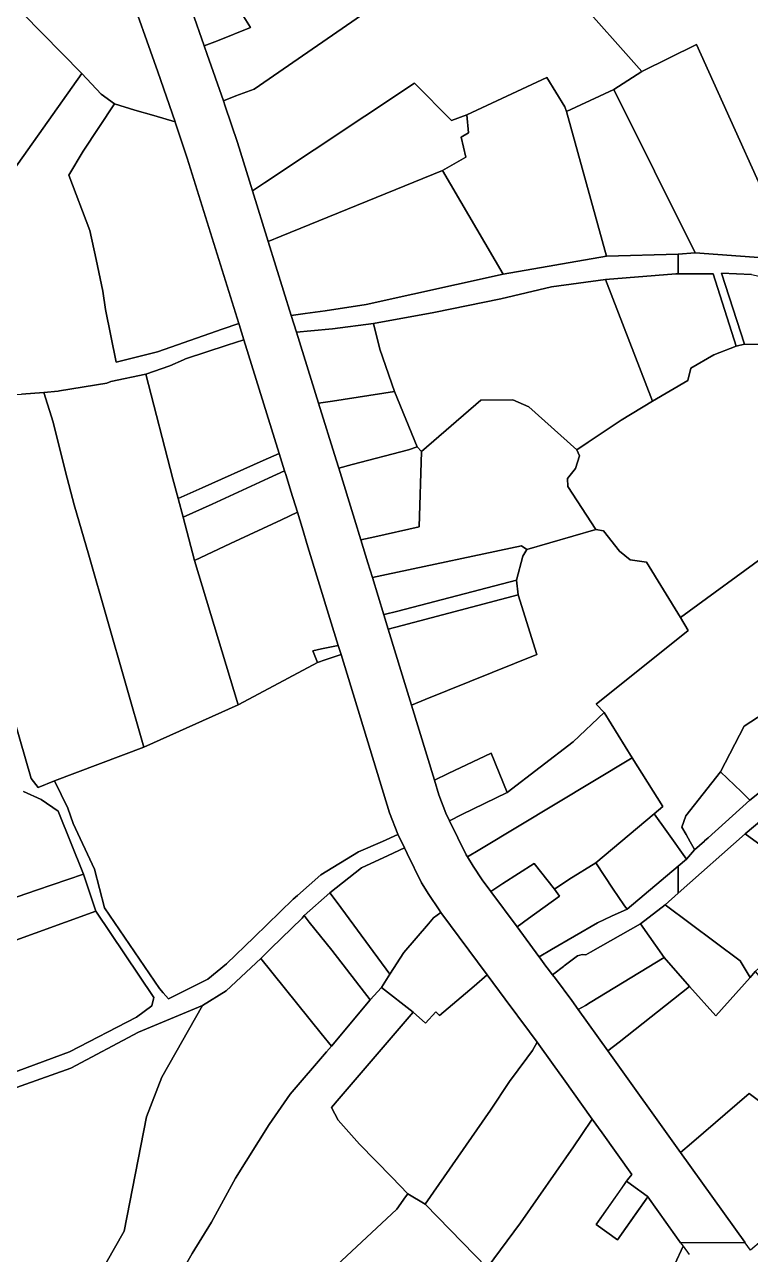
# Model space of a CAD drawing. Extents: x 542555 to 550520, y 1840485 to 1846995.
# Drawn here: x 548751 to 549027.5, y 1842995.5 to 1843463.8 of the extents above; entities that cross this region are included whole.
import ezdxf

# ---------------------------------------------------------------- set-up
doc = ezdxf.new("R2010")
doc.units = 0
doc.layers.add('Level 30', color=7, linetype='Continuous')

msp = doc.modelspace()

# ---------------------------------------------------------------- linework, layer by layer
at = {"layer": 'Level 30'}
for points in [[(548772.78, 1843445.16), (548737.38, 1843395.22), (548706.59, 1843418.56), (548685.94, 1843435.1), (548655.99, 1843462.95), (548652.8, 1843466.32), (548654.77, 1843469.76), (548674.84, 1843493.25), (548678.56, 1843498.52), (548680.99, 1843504.84), (548683.42, 1843507.42), (548685.89, 1843509.03), (548690.14, 1843506.11), (548700.03, 1843501.49), (548707.24, 1843499.87), (548716.82, 1843497.8), (548728.24, 1843491.76), (548742.67, 1843476.77), (548748.47, 1843470.14), (548750.27, 1843468.11)], [(548793.04, 1843431.22), (548785.28, 1843433.66), (548780.13, 1843437.27), (548772.78, 1843445.16), (548750.27, 1843468.11), (548750.82, 1843472.08), (548746.75, 1843479.64), (548757.83, 1843488.41), (548766.61, 1843494.7), (548775.54, 1843501.1), (548775.57, 1843501.12), (548780.85, 1843504.9), (548780.88, 1843504.92), (548785.07, 1843493), (548789.99, 1843479.14), (548801.71, 1843445.75), (548808.36, 1843426.8), (548800.29, 1843429.13)], [(549049.56, 1843461.75), (549036.75, 1843456.35), (549078.7, 1843368.07), (549069.89, 1843368.76), (549060.5, 1843369.45), (549044.59, 1843372.72), (549006.95, 1843456.22), (548986.17, 1843445.98), (548960.54, 1843474.78), (548964.62, 1843476.83), (548981.31, 1843480.22), (548979.2, 1843488.51), (549012.89, 1843496.32), (549027.71, 1843478.13), (549040.21, 1843468.74), (549047, 1843464.92)], [(548960.54, 1843474.78), (548986.17, 1843445.98), (548975.41, 1843439.1), (548957.43, 1843430.71), (548956.81, 1843432.44), (548949.97, 1843443.68), (548919.47, 1843429.36), (548913.67, 1843427.24), (548899.52, 1843441.53), (548842.42, 1843403.55), (548837.81, 1843400.48), (548832.07, 1843418.91), (548827.47, 1843432.76), (548826.75, 1843434.81), (548831.52, 1843436.61), (548838.42, 1843439.21), (548914.56, 1843491.72), (548915.11, 1843483.07), (548940.43, 1843472.86), (548947.49, 1843471.65)], [(548824.44, 1843457.63), (548819.44, 1843455.65), (548814.71, 1843469.13), (548819.99, 1843470.8), (548830.11, 1843474.01), (548837.08, 1843462.64)], [(548986.17, 1843445.98), (549006.95, 1843456.22), (549044.59, 1843372.72), (549032.29, 1843374.98), (549006.48, 1843376.83), (548975.41, 1843439.1)], [(548957.43, 1843430.71), (548972.6, 1843375.59), (548933.3, 1843368.77), (548910.24, 1843408.18), (548919.13, 1843413.27), (548917.28, 1843420.94), (548920.08, 1843422.51), (548919.47, 1843429.36), (548949.97, 1843443.68), (548956.81, 1843432.44)], [(548919.13, 1843413.27), (548910.24, 1843408.18), (548848.75, 1843383.24), (548843.8, 1843381.24), (548837.81, 1843400.48), (548842.42, 1843403.55), (548899.52, 1843441.53), (548913.67, 1843427.24), (548919.47, 1843429.36), (548920.08, 1843422.51), (548917.28, 1843420.94)], [(548975.41, 1843439.1), (549006.48, 1843376.83), (549000, 1843376.4), (548972.6, 1843375.59), (548957.43, 1843430.71)], [(548821.56, 1843346.12), (548801.58, 1843339.18), (548785.85, 1843335.21), (548781.8, 1843355.28), (548780.75, 1843362.32), (548778.32, 1843374.32), (548775.83, 1843385.38), (548767.83, 1843406.42), (548773.33, 1843415.64), (548785.28, 1843433.66), (548793.04, 1843431.22), (548800.29, 1843429.13), (548808.36, 1843426.8), (548808.54, 1843426.3), (548812.97, 1843412.97), (548832.6, 1843349.96), (548826.28, 1843347.76)], [(548910.24, 1843408.18), (548933.3, 1843368.77), (548881.08, 1843357.26), (548865.49, 1843354.76), (548857.93, 1843353.75), (548852.59, 1843353.04), (548843.8, 1843381.24), (548848.75, 1843383.24)], [(549000, 1843376.4), (549000, 1843368.87), (548999.1, 1843368.87), (548972.23, 1843366.79), (548951.76, 1843363.89), (548932.41, 1843359.4), (548906.85, 1843354.14), (548883.9, 1843350.03), (548868.32, 1843347.93), (548859.98, 1843347.18), (548854.56, 1843346.7), (548852.59, 1843353.04), (548857.93, 1843353.75), (548865.49, 1843354.76), (548881.08, 1843357.26), (548933.3, 1843368.77), (548972.6, 1843375.59)], [(549003.64, 1843328.27), (548990.18, 1843320.4), (548972.23, 1843366.79), (548999.1, 1843368.87), (549000, 1843368.87), (549013.31, 1843368.84), (549022.01, 1843341.34), (549013.54, 1843338.05), (549004.82, 1843332.98)], [(549054.23, 1843362.91), (549057.64, 1843346.41), (549043.51, 1843342.04), (549025.24, 1843342.08), (549016.4, 1843369.2), (549027.85, 1843368.58)], [(548965.67, 1843304.81), (548961.41, 1843301.82), (548943.12, 1843318.19), (548936.96, 1843320.9), (548924.79, 1843320.74), (548902.25, 1843301.21), (548900.59, 1843303.01), (548891.96, 1843324.06), (548886.35, 1843340.24), (548883.9, 1843350.03), (548906.85, 1843354.14), (548932.41, 1843359.4), (548951.76, 1843363.89), (548972.23, 1843366.79), (548990.18, 1843320.4), (548978.24, 1843313.17)], [(548868.31, 1843320.42), (548863, 1843319.61), (548854.56, 1843346.7), (548859.98, 1843347.18), (548868.32, 1843347.93), (548883.9, 1843350.03), (548886.35, 1843340.24), (548891.96, 1843324.06)], [(548834.53, 1843343.75), (548834.5336, 1843343.7384), (548848, 1843300.5), (548841.85, 1843297.76), (548818.6741, 1843287.4207), (548809.46, 1843283.31), (548807.5184, 1843290.7979), (548797.19, 1843330.63), (548806.31, 1843333.89), (548811.535, 1843336.1478), (548812.35, 1843336.5), (548828.18, 1843341.67)], [(548832.35, 1843204.76), (548796.47, 1843188.69), (548775.43, 1843261.77), (548769.94, 1843280.92), (548766.55, 1843293.49), (548761.93, 1843312.38), (548758.37, 1843323.74), (548763.7863, 1843324.2373), (548764.36, 1843324.29), (548782.39, 1843327.29), (548783.8, 1843327.86), (548797.19, 1843330.63), (548807.5184, 1843290.7979), (548809.46, 1843283.31), (548811.37, 1843276.18), (548815.69, 1843259.76)], [(548796.47, 1843188.69), (548762.45, 1843175.79), (548756.12, 1843173.27), (548753.47, 1843176.69), (548744.86, 1843206.73), (548744.05, 1843209.17), (548743.97, 1843212.54), (548729.67, 1843273.31), (548719.46, 1843310.96), (548717.26, 1843325.88), (548725.83, 1843323.5), (548733.08, 1843322.61), (548749.79, 1843323.06), (548758.37, 1843323.74), (548761.93, 1843312.38), (548766.55, 1843293.49), (548769.94, 1843280.92), (548775.43, 1843261.77)], [(548891.96, 1843324.06), (548900.59, 1843303.01), (548897.21, 1843301.91), (548875.83, 1843296.27), (548870.68, 1843294.91), (548869.71, 1843298.06), (548863, 1843319.61), (548868.31, 1843320.42)], [(548961.41, 1843301.82), (548962.42, 1843299.53), (548960.87, 1843294.73), (548957.82, 1843290.93), (548957.92, 1843287.87), (548968.62, 1843271.55), (548942.35, 1843263.98), (548940.28, 1843265.3), (548888.87, 1843254.37), (548883.47, 1843253.22), (548881.73, 1843258.91), (548879.07, 1843267.57), (548884.39, 1843268.77), (548901.27, 1843272.6), (548902.25, 1843301.21), (548924.79, 1843320.74), (548936.96, 1843320.9), (548943.12, 1843318.19)], [(548900.59, 1843303.01), (548902.25, 1843301.21), (548901.27, 1843272.6), (548884.39, 1843268.77), (548879.07, 1843267.57), (548876.64, 1843275.48), (548870.68, 1843294.91), (548875.83, 1843296.27), (548897.21, 1843301.91)], [(548822.4718, 1843281.2486), (548811.37, 1843276.18), (548809.46, 1843283.31), (548818.6741, 1843287.4207), (548841.85, 1843297.76), (548848, 1843300.5), (548850.07, 1843293.85), (548843.94, 1843291.05)], [(548829.4977, 1843266.2244), (548815.69, 1843259.76), (548811.37, 1843276.18), (548822.4718, 1843281.2486), (548843.94, 1843291.05), (548850.07, 1843293.85), (548850.6, 1843292.16), (548852.47, 1843286.08), (548854.91, 1843278.12), (548848.84, 1843275.28)], [(548860.79, 1843225.37), (548862.64, 1843220.91), (548840.2277, 1843208.9602), (548832.35, 1843204.76), (548815.69, 1843259.76), (548829.4977, 1843266.2244), (548848.84, 1843275.28), (548854.91, 1843278.12), (548856.72, 1843272.24), (548858.94, 1843265), (548867.33, 1843237.68), (548870.5, 1843227.35), (548864.14, 1843226.05)], [(549000.88, 1843237.98), (549003.73, 1843233.07), (548968.71, 1843204.98), (548971.72, 1843201.86), (548959.96, 1843190.67), (548934.79, 1843171.39), (548928.78, 1843186.38), (548912.36, 1843178.61), (548907.13, 1843176.14), (548898.39, 1843204.62), (548903.64, 1843206.76), (548946.08, 1843223.99), (548939.03, 1843246.63), (548938.38, 1843252.31), (548940.74, 1843261.42), (548942.35, 1843263.98), (548968.62, 1843271.55), (548971.49, 1843270.98), (548977.62, 1843263.32), (548981.64, 1843260.03), (548987.85, 1843259.14)], [(548940.74, 1843261.42), (548938.38, 1843252.31), (548893.18, 1843240.49), (548887.93, 1843239.12), (548887.81, 1843239.09), (548883.47, 1843253.22), (548888.87, 1843254.37), (548940.28, 1843265.3), (548942.35, 1843263.98)], [(548938.38, 1843252.31), (548939.03, 1843246.63), (548894.89, 1843234.96), (548889.51, 1843233.54), (548887.81, 1843239.09), (548887.93, 1843239.12), (548893.18, 1843240.49)], [(548903.64, 1843206.76), (548898.39, 1843204.62), (548894.84, 1843216.17), (548889.51, 1843233.54), (548894.89, 1843234.96), (548939.03, 1843246.63), (548946.08, 1843223.99)], [(549065.02, 1843233.12), (549087.18, 1843219.16), (549089.99, 1843217.39), (549090.9005, 1843216.8177), (549092.09, 1843216.07), (549062.2973, 1843195.5067), (549053.16, 1843189.2), (549027.27, 1843168.48), (549026.28, 1843169.44), (549024.02, 1843171.61), (549016.06, 1843179.27), (549025.08, 1843196.63), (549044.98, 1843209.57), (549054.99, 1843214.76)], [(548865.44, 1843221.88), (548862.64, 1843220.91), (548860.79, 1843225.37), (548864.14, 1843226.05), (548870.5, 1843227.35), (548871.53, 1843223.99)], [(548887.29, 1843152.8), (548878.2, 1843148.78), (548863.9, 1843140.02), (548854.9, 1843132.23), (548853.3618, 1843130.7409), (548838.4393, 1843116.2946), (548827.95, 1843106.14), (548820.81, 1843100.34), (548805.86, 1843092.85), (548803.8517, 1843095.1195), (548802.4, 1843096.76), (548781.48, 1843127.53), (548777.58, 1843142.22), (548769.54, 1843159.54), (548767.52, 1843165.49), (548762.45, 1843175.79), (548796.47, 1843188.69), (548832.35, 1843204.76), (548840.2277, 1843208.9602), (548862.64, 1843220.91), (548865.44, 1843221.88), (548871.53, 1843223.99), (548890.05, 1843163.69), (548893.14, 1843155.57), (548893.21, 1843155.42)], [(549101.84, 1843160.56), (549096.47, 1843147.96), (549087.69, 1843149.87), (549080.61, 1843154.75), (549076.42, 1843146.23), (549071.85, 1843139.69), (549066.21, 1843134.34), (549064.87, 1843133.62), (549059.15, 1843131.14), (549025.51, 1843155.71), (549037.38, 1843165.74), (549057.1, 1843181.04), (549059.96, 1843183.25), (549060.94, 1843183.93), (549079.66, 1843196.85), (549092.85, 1843206.87), (549109.9, 1843190.27), (549113.65, 1843188.37), (549107.47, 1843179.53)], [(548971.72, 1843201.86), (548982.48, 1843184.64), (548924.42, 1843149.75), (548919.65, 1843146.88), (548919.15, 1843147.67), (548912.86, 1843160.68), (548917.59, 1843162.99), (548934.79, 1843171.39), (548959.96, 1843190.67)], [(548907.13, 1843176.14), (548912.36, 1843178.61), (548928.78, 1843186.38), (548934.79, 1843171.39), (548917.59, 1843162.99), (548912.86, 1843160.68), (548911.48, 1843163.52), (548908.84, 1843170.56)], [(548982.48, 1843184.64), (548994.08, 1843166.07), (548990.81, 1843163.32), (548968.59, 1843144.58), (548958.34, 1843138.31), (548952.85, 1843134.6), (548945.08, 1843144.43), (548933.23, 1843136.73), (548928.58, 1843133.7), (548925.28, 1843138.13), (548921.83, 1843143.41), (548919.65, 1843146.88), (548924.42, 1843149.75)], [(549009.95, 1843152.94), (549006.2, 1843149.58), (549006.0368, 1843149.8721), (549006.01, 1843149.92), (549004.5, 1843152.66), (549002.99, 1843155.41), (549001.41, 1843158.26), (549002.91, 1843162.46), (549016.06, 1843179.27), (549024.02, 1843171.61), (549026.28, 1843169.44), (549027.27, 1843168.48), (549011.3591, 1843154.2081), (549009.99, 1843152.98)], [(548990.81, 1843163.32), (548995.58, 1843156.61), (548998.75, 1843152.15), (549000.55, 1843149.62), (549002.4491, 1843146.9493), (549003.11, 1843146.02), (549000, 1843143.4), (548980.48, 1843126.98), (548979.5585, 1843128.3008), (548977.11, 1843131.81), (548975.18, 1843134.59), (548968.59, 1843144.58)], [(549025.51, 1843155.71), (549059.15, 1843131.14), (549045.79, 1843118.94), (549042.23, 1843113.77), (549034.86, 1843108.29), (549029.27, 1843103.22), (549027.43, 1843100.97), (549023.55, 1843107.32), (548995.02, 1843128.65), (549000, 1843133.07)], [(548895.41, 1843110.49), (548890.17, 1843102.27), (548870.0146, 1843129.4986), (548867.26, 1843133.22), (548879.32, 1843142.76), (548889.51, 1843147.44), (548895.72, 1843150.3), (548896.7598, 1843148.1741), (548902.23, 1843136.99), (548905, 1843132.6), (548908.88, 1843126.71), (548909.57, 1843125.78), (548906.74, 1843123.64), (548904.81, 1843121.4)], [(548952.85, 1843134.6), (548954.77, 1843131.88), (548943, 1843123.41), (548938.57, 1843120.22), (548928.58, 1843133.7), (548933.23, 1843136.73), (548945.08, 1843144.43)], [(548968.59, 1843144.58), (548975.18, 1843134.59), (548977.11, 1843131.81), (548979.5585, 1843128.3008), (548980.48, 1843126.98), (548974.5334, 1843124.2597), (548969.2, 1843121.82), (548951.68, 1843111.57), (548947, 1843108.84), (548946.89, 1843108.99), (548938.57, 1843120.22), (548943, 1843123.41), (548954.77, 1843131.88), (548952.85, 1843134.6), (548958.34, 1843138.31)], [(549000, 1843137.2113), (549000, 1843133.07), (548995.02, 1843128.65), (548985.65, 1843121.46), (548966.5211, 1843110.652), (548964.73, 1843109.64), (548963.33, 1843109.74), (548961.66, 1843109.19), (548956.52, 1843105.35), (548956.34, 1843105.21), (548952.59, 1843102.41), (548952.08, 1843102.03), (548950.11, 1843104.65), (548949.5928, 1843105.3468), (548947, 1843108.84), (548951.68, 1843111.57), (548969.2, 1843121.82), (548974.5334, 1843124.2597), (548980.48, 1843126.98), (549000, 1843143.4), (549000, 1843141.38)], [(548867.26, 1843133.22), (548870.0146, 1843129.4986), (548890.17, 1843102.27), (548886.91, 1843097.17), (548882.62, 1843092.48), (548868.04, 1843111.39), (548859.408, 1843122.0923), (548857.45, 1843124.52)], [(549014.28, 1843086.39), (549004.31, 1843097.6), (548994.6, 1843108.53), (548985.65, 1843121.46), (548995.02, 1843128.65), (549023.55, 1843107.32), (549027.43, 1843100.97)], [(548800.0865, 1843092.8144), (548799.52, 1843090.22), (548793.63, 1843085.9), (548768.17, 1843072.64), (548741.69, 1843062.9), (548727.39, 1843058.97), (548723.5639, 1843057.8743), (548714.61, 1843055.31), (548696.86, 1843049.46), (548690.72, 1843063.45), (548680.72, 1843092.62), (548694.51, 1843096.28), (548708.68, 1843101.04), (548778.15, 1843126.18), (548800.21, 1843093.38)], [(548882.62, 1843092.48), (548867.89, 1843074.88), (548864.0257, 1843079.6701), (548840.97, 1843108.25), (548844.8375, 1843112.0068), (548856.69, 1843123.52), (548857.45, 1843124.52), (548859.408, 1843122.0923), (548868.04, 1843111.39)], [(548903.7, 1843083.64), (548899, 1843087.75), (548886.91, 1843097.17), (548890.17, 1843102.27), (548895.41, 1843110.49), (548904.81, 1843121.4), (548906.74, 1843123.64), (548909.57, 1843125.78), (548927.22, 1843101.96), (548922.19, 1843097.67), (548909.02, 1843086.44), (548907.6, 1843087.84)], [(548985.65, 1843121.46), (548994.6, 1843108.53), (548966.48, 1843091.4), (548964.67, 1843090.3), (548961.87, 1843088.83), (548959.49, 1843092.15), (548953.1927, 1843100.5464), (548952.08, 1843102.03), (548952.59, 1843102.41), (548956.34, 1843105.21), (548956.52, 1843105.35), (548961.66, 1843109.19), (548963.33, 1843109.74), (548964.73, 1843109.64), (548966.5211, 1843110.652)], [(548805.89, 1842980.38), (548785.73, 1842944.25), (548782.03, 1842992.34), (548788.93, 1843004.39), (548797.44, 1843047.91), (548803.34, 1843063.01), (548818.8, 1843090.33), (548827.8, 1843095.93), (548840.97, 1843108.25), (548864.0257, 1843079.6701), (548867.89, 1843074.88), (548865.9608, 1843072.6197), (548852.22, 1843056.52), (548844.2, 1843045.02), (548831.28, 1843024.53), (548822.19, 1843007.78), (548814.87, 1842995.88)], [(548977.47, 1843076.41), (548973.19, 1843073.03), (548961.87, 1843088.83), (548964.67, 1843090.3), (548966.48, 1843091.4), (548994.6, 1843108.53), (549004.31, 1843097.6)], [(548928.5, 1843050.49), (548903.62, 1843014.66), (548896.98, 1843018.62), (548890.8621, 1843024.9379), (548878.63, 1843037.57), (548870.4, 1843046.64), (548867.87, 1843051.42), (548870.831, 1843054.8756), (548899, 1843087.75), (548903.7, 1843083.64), (548907.6, 1843087.84), (548909.02, 1843086.44), (548922.19, 1843097.67), (548927.22, 1843101.96), (548934.08, 1843092.7), (548943.36, 1843080.33), (548946.25, 1843076.29), (548944.42, 1843073.18), (548942.29, 1843070.27), (548935.75, 1843061.31)], [(549029.27, 1843103.22), (549044.41, 1843085.27), (549047.46, 1843081.01), (549058.14, 1843068.14), (549042.84, 1843053.85), (549036.79, 1843049.48), (549027.04, 1843056.74), (549005.05, 1843037.9), (549000.89, 1843034.35), (548973.19, 1843073.03), (548977.47, 1843076.41), (549004.31, 1843097.6), (549014.28, 1843086.39), (549027.43, 1843100.97)], [(548939.94, 1843007.61), (548927.15, 1842990.49), (548903.62, 1843014.66), (548928.5, 1843050.49), (548935.75, 1843061.31), (548942.29, 1843070.27), (548944.42, 1843073.18), (548946.25, 1843076.29), (548952.32, 1843067.82), (548956.23, 1843062.36), (548967.25, 1843046.99), (548963.3, 1843041.24), (548960.08, 1843036.56)], [(549050.69, 1843017.69), (549051.09, 1843017.23), (549031.68, 1843000.71), (549027.52, 1842997.16), (549025.49, 1843000), (549025.39, 1843000.14), (549000.89, 1843034.35), (549005.05, 1843037.9), (549027.04, 1843056.74), (549036.79, 1843049.48), (549039.33, 1843042.54), (549046.25, 1843035.21), (549049.76, 1843028.84), (549054.47, 1843024.97), (549056.19, 1843023.03)], [(549000.9, 1843000), (549001.85, 1842998.68), (548998.7, 1842991.79), (548991.08, 1842975.13), (548990.45, 1842971.82), (548981.28, 1842977.16), (548972.43, 1842960.08), (548968.78, 1842961.82), (548942.14, 1842981.57), (548938.64, 1842979.06), (548927.15, 1842990.49), (548939.94, 1843007.61), (548960.08, 1843036.56), (548963.3, 1843041.24), (548967.25, 1843046.99), (548970.96, 1843041.8), (548982.29, 1843025.97), (548980.72, 1843023.95), (548980.29, 1843023.4), (548968.77, 1843006.92), (548976.81, 1843001.07), (548984.39, 1843011.78), (548988.4, 1843017.45)], [(548988.46, 1843017.54), (548988.4, 1843017.45), (548976.81, 1843001.07), (548968.77, 1843006.92), (548978.21, 1843020.42), (548980.29, 1843023.4), (548982.12, 1843022.09), (548988.2, 1843017.73)], [(548899.1, 1842941.62), (548893.04, 1842936.09), (548884.36, 1842946.27), (548882.27, 1842946.97), (548876.56, 1842956.99), (548871.63, 1842963.24), (548868.01, 1842968.66), (548871.1, 1842974.05), (548874.12, 1842978.14), (548868.25, 1842985.23), (548866, 1842987.77), (548892.76, 1843012.81), (548896.1519, 1843017.4798), (548896.98, 1843018.62), (548903.62, 1843014.66), (548927.15, 1842990.49), (548938.64, 1842979.06), (548936.2842, 1842976.8293)]]:
    msp.add_lwpolyline(points, close=True, dxfattribs=at)
for points in [[(548914.56, 1843491.72), (548838.42, 1843439.21), (548831.52, 1843436.61), (548826.75, 1843434.81), (548820.59, 1843452.37), (548819.44, 1843455.65), (548824.44, 1843457.63), (548837.08, 1843462.64), (548830.11, 1843474.01)], [(548814.71, 1843469.13), (548819.44, 1843455.65), (548820.59, 1843452.37), (548826.75, 1843434.81), (548827.47, 1843432.76), (548832.07, 1843418.91), (548837.81, 1843400.48), (548843.8, 1843381.24), (548852.59, 1843353.04), (548854.56, 1843346.7), (548863, 1843319.61), (548869.71, 1843298.06), (548870.68, 1843294.91), (548876.64, 1843275.48), (548879.07, 1843267.57), (548881.73, 1843258.91), (548883.47, 1843253.22), (548887.81, 1843239.09), (548889.51, 1843233.54), (548894.84, 1843216.17), (548898.39, 1843204.62), (548907.13, 1843176.14), (548908.84, 1843170.56), (548911.48, 1843163.52), (548912.86, 1843160.68), (548919.15, 1843147.67), (548919.65, 1843146.88), (548921.83, 1843143.41), (548925.28, 1843138.13), (548928.58, 1843133.7), (548938.57, 1843120.22), (548946.89, 1843108.99), (548947, 1843108.84), (548949.5928, 1843105.3468), (548950.11, 1843104.65), (548952.08, 1843102.03), (548953.1927, 1843100.5464), (548959.49, 1843092.15), (548961.87, 1843088.83), (548973.19, 1843073.03), (549000.89, 1843034.35), (549025.39, 1843000.14), (549025.49, 1843000), (549021.1006, 1843000), (549008.335, 1843000), (549000.9, 1843000), (549000, 1843001.26), (548988.4, 1843017.45), (548988.46, 1843017.54), (548988.2, 1843017.73), (548982.12, 1843022.09), (548980.29, 1843023.4), (548980.72, 1843023.95), (548982.29, 1843025.97), (548970.96, 1843041.8), (548967.25, 1843046.99), (548956.23, 1843062.36), (548952.32, 1843067.82), (548946.25, 1843076.29), (548943.36, 1843080.33), (548934.08, 1843092.7), (548927.22, 1843101.96), (548909.57, 1843125.78), (548908.88, 1843126.71), (548905, 1843132.6), (548902.23, 1843136.99), (548896.7598, 1843148.1741), (548895.72, 1843150.3), (548893.6425, 1843154.5378), (548893.21, 1843155.42), (548893.14, 1843155.57), (548890.05, 1843163.69), (548871.53, 1843223.99), (548870.5, 1843227.35), (548867.33, 1843237.68), (548858.94, 1843265), (548856.72, 1843272.24), (548854.91, 1843278.12), (548852.47, 1843286.08), (548850.6, 1843292.16), (548850.07, 1843293.85), (548848, 1843300.5), (548834.5336, 1843343.7384), (548834.53, 1843343.75), (548832.6951, 1843349.6539), (548832.6, 1843349.96), (548812.97, 1843412.97), (548808.54, 1843426.3), (548808.36, 1843426.8), (548801.71, 1843445.75), (548789.99, 1843479.14)], [(548737.38, 1843395.22), (548772.78, 1843445.16), (548780.13, 1843437.27), (548785.28, 1843433.66), (548773.33, 1843415.64), (548767.83, 1843406.42), (548775.83, 1843385.38), (548778.32, 1843374.32), (548780.75, 1843362.32), (548781.8, 1843355.28), (548785.85, 1843335.21), (548801.58, 1843339.18), (548821.56, 1843346.12), (548826.28, 1843347.76), (548832.6, 1843349.96), (548832.6951, 1843349.6539), (548834.53, 1843343.75), (548828.18, 1843341.67), (548812.35, 1843336.5), (548811.535, 1843336.1478), (548806.31, 1843333.89), (548797.19, 1843330.63), (548783.8, 1843327.86), (548782.39, 1843327.29), (548764.36, 1843324.29), (548763.7863, 1843324.2373), (548758.37, 1843323.74), (548749.79, 1843323.06)], [(549027.85, 1843368.58), (549016.4, 1843369.2), (549025.24, 1843342.08), (549022.01, 1843341.34), (549013.31, 1843368.84), (549000, 1843368.87), (549000, 1843376.4), (549006.48, 1843376.83), (549032.29, 1843374.98)], [(549035.3, 1843263.19), (549000.88, 1843237.98), (548987.85, 1843259.14), (548981.64, 1843260.03), (548977.62, 1843263.32), (548971.49, 1843270.98), (548968.62, 1843271.55), (548957.92, 1843287.87), (548957.82, 1843290.93), (548960.87, 1843294.73), (548962.42, 1843299.53), (548961.41, 1843301.82), (548965.67, 1843304.81), (548978.24, 1843313.17), (548990.18, 1843320.4), (549003.64, 1843328.27), (549004.82, 1843332.98), (549013.54, 1843338.05), (549022.01, 1843341.34), (549025.24, 1843342.08), (549043.51, 1843342.04)], [(549044.98, 1843209.57), (549025.08, 1843196.63), (549016.06, 1843179.27), (549002.91, 1843162.46), (549001.41, 1843158.26), (549002.99, 1843155.41), (549004.5, 1843152.66), (549006.01, 1843149.92), (549006.0368, 1843149.8721), (549006.2, 1843149.58), (549003.11, 1843146.02), (549002.4491, 1843146.9493), (549000.55, 1843149.62), (548998.75, 1843152.15), (548995.58, 1843156.61), (548990.81, 1843163.32), (548994.08, 1843166.07), (548982.48, 1843184.64), (548971.72, 1843201.86), (548968.71, 1843204.98), (549003.73, 1843233.07), (549000.88, 1843237.98), (549035.3, 1843263.19)], [(548744.86, 1843206.73), (548753.47, 1843176.69), (548756.12, 1843173.27), (548762.45, 1843175.79), (548767.52, 1843165.49), (548769.54, 1843159.54), (548777.58, 1843142.22), (548781.48, 1843127.53), (548802.4, 1843096.76), (548803.8517, 1843095.1195), (548805.86, 1843092.85), (548820.81, 1843100.34), (548827.95, 1843106.14), (548838.4393, 1843116.2946), (548853.3618, 1843130.7409), (548854.9, 1843132.23), (548863.9, 1843140.02), (548878.2, 1843148.78), (548887.29, 1843152.8), (548893.21, 1843155.42), (548893.6425, 1843154.5378), (548895.72, 1843150.3), (548889.51, 1843147.44), (548879.32, 1843142.76), (548867.26, 1843133.22), (548857.45, 1843124.52), (548856.69, 1843123.52), (548844.8375, 1843112.0068), (548840.97, 1843108.25), (548827.8, 1843095.93), (548818.8, 1843090.33), (548794.4, 1843080.12), (548768.58, 1843066.47), (548743.99, 1843057.72)], [(549037.38, 1843165.74), (549025.51, 1843155.71), (549000, 1843133.07), (549000, 1843137.2113), (549000, 1843141.38), (549000, 1843143.4), (549003.11, 1843146.02), (549006.2, 1843149.58), (549009.95, 1843152.94), (549009.99, 1843152.98), (549011.3591, 1843154.2081), (549027.27, 1843168.48), (549053.16, 1843189.2)], [(548750.57, 1843171.74), (548757.3, 1843168.76), (548763.77, 1843164.26), (548773.4, 1843140.35), (548755.48, 1843134.25), (548722.98, 1843123.09)], [(548741.69, 1843062.9), (548768.17, 1843072.64), (548793.63, 1843085.9), (548799.52, 1843090.22), (548800.0865, 1843092.8144), (548800.21, 1843093.38), (548778.15, 1843126.18), (548773.4, 1843140.35), (548763.77, 1843164.26), (548757.3, 1843168.76), (548750.57, 1843171.74)], [(548722.98, 1843123.09), (548755.48, 1843134.25), (548773.4, 1843140.35), (548778.15, 1843126.18), (548708.68, 1843101.04)], [(548805.89, 1842980.38), (548814.87, 1842995.88), (548822.19, 1843007.78), (548831.28, 1843024.53), (548844.2, 1843045.02), (548852.22, 1843056.52), (548865.9608, 1843072.6197), (548867.89, 1843074.88), (548882.62, 1843092.48), (548886.91, 1843097.17), (548899, 1843087.75), (548870.831, 1843054.8756), (548867.87, 1843051.42), (548870.4, 1843046.64), (548878.63, 1843037.57), (548890.8621, 1843024.9379), (548896.98, 1843018.62), (548896.1519, 1843017.4798), (548892.76, 1843012.81), (548866, 1842987.77)], [(548703.51, 1842989.12), (548700.97, 1843003.22), (548691.93, 1843004.94), (548692.99, 1843009.78), (548697.06, 1843026.58), (548699.22, 1843035.03), (548702.5948, 1843041.505), (548704.26, 1843044.7), (548705.93, 1843046), (548713.85, 1843049.52), (548736.3462, 1843055.6404), (548743.99, 1843057.72), (548768.58, 1843066.47), (548794.4, 1843080.12), (548818.8, 1843090.33), (548803.34, 1843063.01), (548797.44, 1843047.91), (548788.93, 1843004.39), (548782.03, 1842992.34)], [(548998.7, 1842991.79), (549001.85, 1842998.68), (549004.12, 1842995.5)]]:
    msp.add_lwpolyline(points, dxfattribs=at)

doc.saveas('drawing.dxf')
